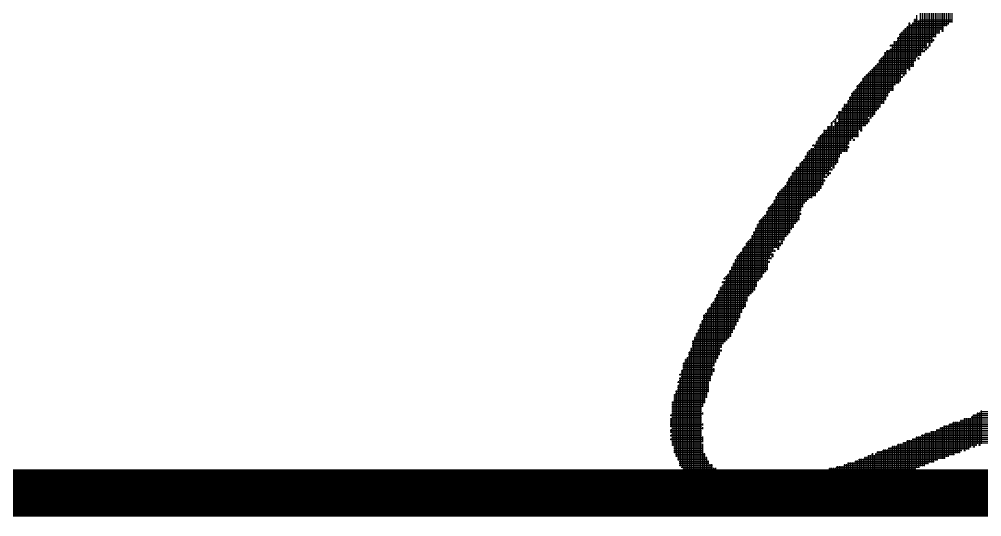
# Model space of a CAD drawing. Header units: feet. Extents: x 0 to 252300, y 0 to 178200.
# Drawn here: x 170392 to 171608, y 7770 to 8398 of the extents above; entities that cross this region are included whole.
import ezdxf
from ezdxf.enums import TextEntityAlignment as Align

# ---------------------------------------------------------------- set-up
doc = ezdxf.new("R2010")
doc.units = ezdxf.units.FT
doc.header["$LTSCALE"] = 3000
doc.header["$MEASUREMENT"] = 0
for name, color, linetype in [('CX-BORD', 3, 'CONTINUOUS'), ('CX-BORD-LIN1', 4, 'CONTINUOUS'), ('CX-BORD-LIN2', 3, 'CONTINUOUS'), ('CX-BORD-TEX2', 7, 'CONTINUOUS'), ('CX-BORD-TEX3', 6, 'CONTINUOUS')]:
    doc.layers.add(name, color=color, linetype=linetype)
doc.styles.add('TB_TEXT', font='')
doc.styles.add('TB_WBTXT', font='')
doc.styles.add('TB_WMTXT', font='')
doc.styles.get('TB_TEXT').set_extended_font_data('DotumChe')
doc.styles.get('TB_WBTXT').set_extended_font_data('Dotum')
doc.styles.get('TB_WMTXT').set_extended_font_data('DotumChe')

# ---------------------------------------------------------------- blocks, each defined once
blk = doc.blocks.new('CXBLKA1')
at = {"layer": 'CX-BORD-LIN1', "const_width": 0.2}
blk.add_lwpolyline([(558, 6), (270, 6)], dxfattribs=at)
at = {"layer": 'CX-BORD-LIN1', "style": 'TB_TEXT'}
for tag, p in [('TR_RCON5', (342.3033, 33)), ('TR_RCON4', (342.3033, 27)), ('TR_RCON3', (342.3033, 21)), ('TR_RCON2', (342.3033, 15)), ('TR_RCON1', (342.3033, 9))]:
    blk.add_attdef(tag, text='', height=3.5, dxfattribs=at).set_placement(p, align=Align.MIDDLE_LEFT)
for tag, height, p in [('TR_DGN5', 3.5, (451.1185, 33)), ('TR_CHK5', 3.5, (491.1185, 33)), ('TR_RDAT5', 3.5, (317.5, 33)), ('TR_APP5', 3.5, (531.1185, 33)), ('TR_RNUM5', 3, (285.1051, 32.6366)), ('TR_DGN4', 3.5, (451.1185, 27)), ('TR_CHK4', 3.5, (491.1185, 27)), ('TR_RDAT4', 3.5, (317.5, 27)), ('TR_APP4', 3.5, (531.1185, 27)), ('TR_RNUM4', 3, (285.1051, 26.6366)), ('TR_DGN3', 3.5, (451.1185, 21)), ('TR_CHK3', 3.5, (491.1185, 21)), ('TR_RDAT3', 3.5, (317.5, 21)), ('TR_APP3', 3.5, (531.1185, 21)), ('TR_RNUM3', 3, (285.1051, 20.6366)), ('TR_DGN2', 3.5, (451.1185, 15)), ('TR_CHK2', 3.5, (491.1185, 15)), ('TR_RDAT2', 3.5, (317.5, 15)), ('TR_APP2', 3.5, (531.1185, 15)), ('TR_RNUM2', 3, (285.1051, 14.6366)), ('TR_DGN1', 3.5, (451.1185, 9)), ('TR_CHK1', 3.5, (491.1185, 9)), ('TR_RDAT1', 3.5, (317.5, 9)), ('TR_APP1', 3.5, (531.1185, 9)), ('TR_RNUM1', 3, (285.1051, 8.6366))]:
    blk.add_attdef(tag, text='', height=height, dxfattribs=at).set_placement(p, align=Align.MIDDLE_CENTER)
at = {"layer": 'CX-BORD-LIN2', "style": 'TB_TEXT'}
blk.add_attdef('TD_VERSION', text='', height=3, rotation=90, dxfattribs=at).set_placement((800.5, 48.0149), align=Align.MIDDLE_CENTER)
at = {"layer": 'CX-BORD-TEX2', "style": 'TB_WMTXT'}
for tag, height, p in [('TB_CNAME', 5, (15.3448, 531.8324)), ('TB_CSCOP', 4, (16.6346, 523.8324))]:
    blk.add_attdef(tag, text='', height=height, dxfattribs=at).set_placement(p, align=Align.BOTTOM_LEFT)
at = {"layer": 'CX-BORD-TEX2', "style": 'TB_WBTXT'}
for tag, height, p in [('TB_MTITIL', 10, (398, 533.3264)), ('TB_STITL', 7, (398, 518.3264))]:
    blk.add_attdef(tag, text='', height=height, dxfattribs=at).set_placement(p, align=Align.MIDDLE_CENTER)
at = {"layer": 'CX-BORD-TEX3', "style": 'TB_TEXT'}
for tag, height, p in [('TD_LNDST', 4.5, (215, 31.5)), ('TD_DSECT', 4.5, (605.5, 31.5)), ('TD_DDIST', 4.5, (654.5, 31.5)), ('TD_DNAME_TOP', 4.5, (755, 27.957)), ('TD_CSECT', 4.5, (605.5, 22.5)), ('TD_CDIST', 4.5, (654.5, 22.5)), ('TD_DNAME_MAIN', 4.5, (755, 21.4731)), ('TD_DNAME_BOT', 3, (755, 15.2489)), ('TD_HSCAL', 4.5, (620.8841, 13.7484)), ('TD_VSCAL', 4.5, (656.8615, 13.7484)), ('TD_CCOMP', 4.5, (215, 13.5927)), ('TD_CSTEP', 4.5, (250.744, 5.125)), ('TD_FIELD', 4.5, (180, 5.125)), ('TD_DWGNO', 4.5, (755, 5.0017)), ('TD_DWGCODE', 4.5, (637, 4.7908))]:
    blk.add_attdef(tag, text='', height=height, dxfattribs=at).set_placement(p, align=Align.MIDDLE_CENTER)
for tag, height, width, p in [('TD_DCOMP', 4.5, 0.95, (215, 22.5875)), ('TD_CNAME', 5, 0.78, (65, 7.5956))]:
    blk.add_attdef(tag, text='', height=height, dxfattribs=dict(at, width=width)).set_placement(p, align=Align.MIDDLE_CENTER)

msp = doc.modelspace()

# ---------------------------------------------------------------- linework, layer by layer
at = {"layer": 'CX-BORD-LIN1'}
for p, q in [((171565.2, 8449.8), (171565.2, 8391.4)), ((171567.5, 8449.8), (171567.5, 8393.8)), ((171569.9, 8454.4), (171569.9, 8393.8)), ((171558.2, 8438.1), (171558.2, 8382.1)), ((171560.5, 8442.8), (171560.5, 8389.1)), ((171562.9, 8445.1), (171562.9, 8389.1)), ((171546.5, 8426.4), (171546.5, 8375.1)), ((171548.9, 8431.1), (171548.9, 8375.1)), ((171551.2, 8433.4), (171551.2, 8379.8)), ((171553.5, 8433.4), (171553.5, 8379.8)), ((171555.9, 8435.8), (171555.9, 8384.4)), ((171534.9, 8414.8), (171534.9, 8361.1)), ((171537.2, 8417.1), (171537.2, 8358.8)), ((171539.5, 8419.4), (171539.5, 8368.1)), ((171541.9, 8421.8), (171541.9, 8363.4)), ((171544.2, 8424.1), (171544.2, 8368.1)), ((171525.5, 8403.1), (171525.5, 8349.4)), ((171530.2, 8407.8), (171530.2, 8351.8)), ((171532.5, 8412.4), (171532.5, 8356.4)), ((171513.9, 8389.1), (171513.9, 8335.4)), ((171515.1, 8392.6), (171517.4, 8392.6)), ((171515.1, 8390.3), (171564, 8390.3)), ((171516.2, 8393.8), (171516.2, 8333.1)), ((171518.6, 8391.4), (171518.6, 8337.8)), ((171519.7, 8392.6), (171566.4, 8392.6)), ((171520.9, 8393.8), (171520.9, 8337.8)), ((171522, 8397.3), (171526.7, 8397.3)), ((171522, 8394.9), (171571, 8394.9)), ((171523.2, 8398.4), (171523.2, 8344.8)), ((171527.9, 8396.1), (171527.9, 8351.8)), ((171529, 8397.3), (171571, 8397.3)), ((171503.4, 8378.6), (171550, 8378.6)), ((171503.4, 8376.3), (171550, 8376.3)), ((171504.6, 8379.8), (171504.6, 8319.1)), ((171505.7, 8380.9), (171554.7, 8380.9)), ((171506.9, 8382.1), (171506.9, 8328.5)), ((171508.1, 8383.3), (171554.7, 8383.3)), ((171509.2, 8384.4), (171509.2, 8326.1)), ((171510.4, 8385.6), (171559.4, 8385.6)), ((171511.6, 8386.8), (171511.6, 8328.5)), ((171512.7, 8387.9), (171559.4, 8387.9)), ((171557, 8383.3), (171559.4, 8383.3)), ((171491.7, 8364.6), (171538.4, 8364.6)), ((171492.9, 8365.8), (171492.9, 8363.4)), ((171495.2, 8365.8), (171495.2, 8307.5)), ((171496.4, 8369.3), (171545.4, 8369.3)), ((171496.4, 8366.9), (171538.4, 8366.9)), ((171497.6, 8370.4), (171497.6, 8314.5)), ((171499.9, 8370.4), (171499.9, 8316.8)), ((171501.1, 8373.9), (171545.4, 8373.9)), ((171501.1, 8371.6), (171547.7, 8371.6)), ((171502.2, 8375.1), (171502.2, 8316.8)), ((171540.7, 8366.9), (171543, 8366.9)), ((171540.7, 8364.6), (171543, 8364.6)), ((171546.5, 8372.8), (171546.5, 8370.4)), ((171483.6, 8351.8), (171483.6, 8291.1)), ((171484.7, 8355.3), (171531.4, 8355.3)), ((171484.7, 8352.9), (171531.4, 8352.9)), ((171485.9, 8356.4), (171485.9, 8295.8)), ((171487.1, 8357.6), (171536, 8357.6)), ((171488.2, 8358.8), (171488.2, 8300.5)), ((171490.6, 8358.8), (171490.6, 8305.1)), ((171491.7, 8359.9), (171533.7, 8359.9)), ((171492.9, 8361.1), (171492.9, 8307.5)), ((171494.1, 8362.3), (171540.7, 8362.3)), ((171534.9, 8358.8), (171534.9, 8356.4)), ((171536, 8359.9), (171538.4, 8359.9)), ((171539.5, 8363.4), (171539.5, 8361.1)), ((171474.2, 8340.1), (171474.2, 8281.8)), ((171475.4, 8341.3), (171522, 8341.3)), ((171476.6, 8342.4), (171476.6, 8284.1)), ((171477.7, 8345.9), (171524.4, 8345.9)), ((171477.7, 8343.6), (171522, 8343.6)), ((171478.9, 8347.1), (171478.9, 8286.5)), ((171480.1, 8348.3), (171524.4, 8348.3)), ((171481.2, 8349.4), (171481.2, 8291.1)), ((171482.4, 8350.6), (171526.7, 8350.6)), ((171526.7, 8348.3), (171529, 8348.3)), ((171527.9, 8349.4), (171527.9, 8347.1)), ((171462.6, 8328.5), (171462.6, 8265.5)), ((171463.7, 8329.6), (171512.7, 8329.6)), ((171464.9, 8330.8), (171464.9, 8274.8)), ((171466.1, 8331.9), (171512.7, 8331.9)), ((171467.2, 8333.1), (171467.2, 8272.5)), ((171468.4, 8334.3), (171512.7, 8334.3)), ((171469.6, 8335.4), (171469.6, 8274.8)), ((171470.7, 8336.6), (171517.4, 8336.6)), ((171471.9, 8337.8), (171471.9, 8277.1)), ((171473.1, 8338.9), (171522, 8338.9)), ((171515.1, 8334.3), (171517.4, 8334.3)), ((171452.1, 8315.6), (171498.7, 8315.6)), ((171453.2, 8316.8), (171453.2, 8258.5)), ((171454.4, 8318), (171503.4, 8318)), ((171455.6, 8319.1), (171455.6, 8256.1)), ((171456.7, 8322.6), (171505.7, 8322.6)), ((171456.7, 8320.3), (171505.7, 8320.3)), ((171457.9, 8323.8), (171457.9, 8263.1)), ((171459.1, 8325), (171508.1, 8325)), ((171460.2, 8326.1), (171460.2, 8263.1)), ((171461.4, 8327.3), (171505.7, 8327.3)), ((171506.9, 8326.1), (171506.9, 8323.8)), ((171508.1, 8327.3), (171510.4, 8327.3)), ((171442.7, 8304), (171489.4, 8304)), ((171443.9, 8305.1), (171443.9, 8246.8)), ((171445.1, 8306.3), (171491.7, 8306.3)), ((171446.2, 8307.5), (171446.2, 8249.1)), ((171447.4, 8308.6), (171496.4, 8308.6)), ((171448.6, 8309.8), (171448.6, 8249.1)), ((171449.7, 8313.3), (171496.4, 8313.3)), ((171449.7, 8311), (171496.4, 8311)), ((171450.9, 8314.5), (171450.9, 8249.1)), ((171434.6, 8291.1), (171434.6, 8230.5)), ((171436.9, 8291.1), (171436.9, 8230.5)), ((171438.1, 8294.6), (171484.7, 8294.6)), ((171438.1, 8292.3), (171484.7, 8292.3)), ((171439.2, 8295.8), (171439.2, 8239.8)), ((171440.4, 8299.3), (171487.1, 8299.3)), ((171440.4, 8297), (171487.1, 8297)), ((171441.6, 8300.5), (171441.6, 8244.5)), ((171442.7, 8301.6), (171489.4, 8301.6)), ((171426.4, 8280.6), (171473.1, 8280.6)), ((171427.6, 8281.8), (171427.6, 8223.5)), ((171429.9, 8281.8), (171429.9, 8228.1)), ((171431.1, 8285.3), (171477.7, 8285.3)), ((171431.1, 8283), (171475.4, 8283)), ((171432.2, 8286.5), (171432.2, 8230.5)), ((171433.4, 8290), (171480.1, 8290)), ((171433.4, 8287.6), (171480.1, 8287.6)), ((171418.2, 8267.8), (171418.2, 8211.8)), ((171419.4, 8269), (171424.1, 8269)), ((171420.6, 8270.1), (171420.6, 8267.8)), ((171421.7, 8271.3), (171424.1, 8271.3)), ((171422.9, 8272.5), (171422.9, 8214.1)), ((171424.1, 8276), (171470.7, 8276)), ((171424.1, 8273.6), (171463.7, 8273.6)), ((171425.2, 8277.1), (171425.2, 8272.5)), ((171425.2, 8267.8), (171425.2, 8216.5)), ((171426.4, 8278.3), (171473.1, 8278.3)), ((171426.4, 8271.3), (171466.1, 8271.3)), ((171426.4, 8269), (171466.1, 8269)), ((171464.9, 8272.5), (171464.9, 8267.8)), ((171466.1, 8273.6), (171468.4, 8273.6)), ((171407.7, 8257.3), (171452.1, 8257.3)), ((171407.7, 8255), (171452.1, 8255)), ((171408.9, 8258.5), (171408.9, 8197.8)), ((171411.2, 8258.5), (171411.2, 8202.5)), ((171412.4, 8262), (171456.7, 8262)), ((171412.4, 8259.6), (171456.7, 8259.6)), ((171413.6, 8263.1), (171413.6, 8200.1)), ((171415.9, 8263.1), (171415.9, 8207.1)), ((171417.1, 8266.6), (171419.4, 8266.6)), ((171417.1, 8264.3), (171419.4, 8264.3)), ((171420.6, 8263.1), (171420.6, 8209.5)), ((171421.7, 8266.6), (171463.7, 8266.6)), ((171421.7, 8264.3), (171461.4, 8264.3)), ((171454.4, 8257.3), (171456.7, 8257.3)), ((171398.4, 8243.3), (171440.4, 8243.3)), ((171399.6, 8244.5), (171399.6, 8179.2)), ((171400.7, 8248), (171445.1, 8248)), ((171400.7, 8245.6), (171442.7, 8245.6)), ((171401.9, 8249.1), (171401.9, 8181.5)), ((171403.1, 8250.3), (171452.1, 8250.3)), ((171404.2, 8251.5), (171404.2, 8183.8)), ((171405.4, 8252.6), (171452.1, 8252.6)), ((171406.6, 8253.8), (171406.6, 8188.5)), ((171445.1, 8245.6), (171447.4, 8245.6)), ((171446.2, 8246.8), (171446.2, 8244.5)), ((171387.9, 8230.5), (171387.9, 8169.8)), ((171389.1, 8231.6), (171438.1, 8231.6)), ((171390.2, 8232.8), (171390.2, 8172.2)), ((171391.4, 8234), (171438.1, 8234)), ((171392.6, 8235.1), (171392.6, 8172.2)), ((171393.7, 8238.6), (171438.1, 8238.6)), ((171394.9, 8239.8), (171394.9, 8237.5)), ((171394.9, 8235.1), (171394.9, 8174.5)), ((171396.1, 8236.3), (171440.4, 8236.3)), ((171397.2, 8239.8), (171397.2, 8174.5)), ((171398.4, 8241), (171440.4, 8241)), ((171439.2, 8237.5), (171439.2, 8235.1)), ((171380.9, 8218.8), (171380.9, 8160.5)), ((171382.1, 8220), (171426.4, 8220)), ((171383.2, 8221.1), (171383.2, 8165.2)), ((171384.4, 8224.6), (171428.7, 8224.6)), ((171384.4, 8222.3), (171426.4, 8222.3)), ((171385.6, 8225.8), (171385.6, 8167.5)), ((171386.7, 8229.3), (171431.1, 8229.3)), ((171386.7, 8227), (171428.7, 8227)), ((171370.4, 8206), (171414.7, 8206)), ((171371.6, 8207.1), (171371.6, 8139.5)), ((171372.8, 8210.6), (171417.1, 8210.6)), ((171372.8, 8208.3), (171419.4, 8208.3)), ((171373.9, 8211.8), (171373.9, 8141.8)), ((171376.2, 8211.8), (171376.2, 8144.2)), ((171377.4, 8215.3), (171424.1, 8215.3)), ((171377.4, 8213), (171421.7, 8213)), ((171378.6, 8216.5), (171378.6, 8155.8)), ((171379.7, 8217.6), (171426.4, 8217.6)), ((171418.2, 8209.5), (171418.2, 8207.1)), ((171419.4, 8210.6), (171421.7, 8210.6)), ((171363.4, 8196.6), (171407.7, 8196.6)), ((171363.4, 8194.3), (171410.1, 8194.3)), ((171364.6, 8197.8), (171364.6, 8127.8)), ((171365.8, 8199), (171412.4, 8199)), ((171366.9, 8200.1), (171366.9, 8132.5)), ((171368.1, 8203.6), (171417.1, 8203.6)), ((171368.1, 8201.3), (171410.1, 8201.3)), ((171369.3, 8204.8), (171369.3, 8134.8)), ((171408.9, 8195.5), (171408.9, 8193.1)), ((171411.2, 8200.1), (171411.2, 8197.8)), ((171412.4, 8201.3), (171414.7, 8201.3)), ((171415.9, 8204.8), (171415.9, 8202.5)), ((171354.1, 8182.7), (171403.1, 8182.7)), ((171355.3, 8183.8), (171355.3, 8113.8)), ((171356.4, 8185), (171405.4, 8185)), ((171357.6, 8186.1), (171357.6, 8118.5)), ((171358.8, 8187.3), (171405.4, 8187.3)), ((171359.9, 8188.5), (171359.9, 8123.2)), ((171361.1, 8192), (171407.7, 8192)), ((171361.1, 8189.6), (171407.7, 8189.6)), ((171362.3, 8193.1), (171362.3, 8125.5)), ((171345.9, 8169.8), (171345.9, 8109.2)), ((171347.1, 8173.3), (171393.7, 8173.3)), ((171347.1, 8171), (171389.1, 8171)), ((171348.3, 8174.5), (171348.3, 8109.2)), ((171349.4, 8178), (171398.4, 8178)), ((171349.4, 8175.7), (171398.4, 8175.7)), ((171350.6, 8179.2), (171350.6, 8106.8)), ((171351.8, 8180.3), (171400.7, 8180.3)), ((171352.9, 8181.5), (171352.9, 8118.5)), ((171337.8, 8159.3), (171379.7, 8159.3)), ((171338.9, 8160.5), (171338.9, 8095.2)), ((171340.1, 8161.7), (171382.1, 8161.7)), ((171341.3, 8162.8), (171341.3, 8099.8)), ((171342.4, 8164), (171382.1, 8164)), ((171343.6, 8165.2), (171343.6, 8104.5)), ((171344.8, 8168.7), (171386.7, 8168.7)), ((171344.8, 8166.3), (171384.4, 8166.3)), ((171328.4, 8145.3), (171377.4, 8145.3)), ((171329.6, 8146.5), (171329.6, 8071.8)), ((171330.8, 8147.7), (171377.4, 8147.7)), ((171331.9, 8148.8), (171331.9, 8076.5)), ((171333.1, 8150), (171377.4, 8150)), ((171334.3, 8151.2), (171334.3, 8078.8)), ((171335.4, 8154.7), (171377.4, 8154.7)), ((171335.4, 8152.3), (171379.7, 8152.3)), ((171336.6, 8155.8), (171336.6, 8081.2)), ((171337.8, 8157), (171379.7, 8157)), ((171378.6, 8153.5), (171378.6, 8151.2)), ((171321.4, 8133.7), (171368.1, 8133.7)), ((171322.6, 8134.8), (171322.6, 8060.2)), ((171323.8, 8138.3), (171370.4, 8138.3)), ((171323.8, 8136), (171370.4, 8136)), ((171324.9, 8139.5), (171324.9, 8067.2)), ((171326.1, 8143), (171375.1, 8143)), ((171326.1, 8140.7), (171372.8, 8140.7)), ((171327.3, 8144.2), (171327.3, 8069.5)), ((171315.6, 8120.8), (171315.6, 8050.8)), ((171316.8, 8124.3), (171361.1, 8124.3)), ((171316.8, 8122), (171358.8, 8122)), ((171317.9, 8125.5), (171317.9, 8053.2)), ((171319.1, 8129), (171365.8, 8129)), ((171319.1, 8126.7), (171363.4, 8126.7)), ((171320.3, 8130.2), (171320.3, 8055.5)), ((171321.4, 8131.3), (171365.8, 8131.3)), ((171306.3, 8109.2), (171306.3, 8032.2)), ((171307.4, 8110.3), (171351.8, 8110.3)), ((171308.6, 8111.5), (171308.6, 8034.5)), ((171309.8, 8115), (171356.4, 8115)), ((171309.8, 8112.7), (171354.1, 8112.7)), ((171310.9, 8116.2), (171310.9, 8041.5)), ((171312.1, 8117.3), (171351.8, 8117.3)), ((171313.3, 8118.5), (171313.3, 8048.5)), ((171314.4, 8119.7), (171358.8, 8119.7)), ((171352.9, 8116.2), (171352.9, 8111.5)), ((171354.1, 8117.3), (171356.4, 8117.3)), ((171298.1, 8098.7), (171340.1, 8098.7)), ((171299.3, 8099.8), (171299.3, 8015.9)), ((171300.4, 8101), (171344.8, 8101)), ((171301.6, 8102.2), (171301.6, 8020.5)), ((171302.8, 8103.3), (171342.4, 8103.3)), ((171303.9, 8104.5), (171303.9, 8027.5)), ((171305.1, 8108), (171344.8, 8108)), ((171305.1, 8105.7), (171347.1, 8105.7)), ((171341.3, 8097.5), (171341.3, 8095.2)), ((171342.4, 8098.7), (171344.8, 8098.7)), ((171343.6, 8102.2), (171343.6, 8097.5)), ((171345.9, 8106.8), (171345.9, 8104.5)), ((171349.4, 8108), (171351.8, 8108)), ((171291.1, 8084.7), (171337.8, 8084.7)), ((171292.3, 8085.8), (171292.3, 8001.9)), ((171293.4, 8089.3), (171337.8, 8089.3)), ((171293.4, 8087), (171337.8, 8087)), ((171294.6, 8090.5), (171294.6, 8006.5)), ((171295.8, 8094), (171337.8, 8094)), ((171295.8, 8091.7), (171340.1, 8091.7)), ((171296.9, 8095.2), (171296.9, 8011.2)), ((171298.1, 8096.3), (171342.4, 8096.3)), ((171338.9, 8092.8), (171338.9, 8090.5)), ((171284.1, 8073), (171330.8, 8073)), ((171285.3, 8074.2), (171285.3, 7992.5)), ((171286.4, 8075.3), (171330.8, 8075.3)), ((171287.6, 8076.5), (171287.6, 7994.9)), ((171288.8, 8080), (171335.4, 8080)), ((171288.8, 8077.7), (171333.1, 8077.7)), ((171289.9, 8081.2), (171289.9, 7997.2)), ((171291.1, 8082.3), (171337.8, 8082.3)), ((171278.3, 8060.2), (171278.3, 7983.2)), ((171279.4, 8066), (171323.8, 8066)), ((171279.4, 8061.3), (171323.8, 8061.3)), ((171280.6, 8067.2), (171280.6, 8064.8)), ((171280.6, 8062.5), (171280.6, 7987.9)), ((171281.8, 8070.7), (171328.4, 8070.7)), ((171281.8, 8063.7), (171323.8, 8063.7)), ((171282.9, 8071.8), (171282.9, 8069.5)), ((171282.9, 8067.2), (171282.9, 7990.2)), ((171284.1, 8068.3), (171326.1, 8068.3)), ((171272.4, 8049.7), (171314.4, 8049.7)), ((171273.6, 8050.8), (171273.6, 7969.2)), ((171274.8, 8054.3), (171319.1, 8054.3)), ((171274.8, 8052), (171316.8, 8052)), ((171275.9, 8055.5), (171275.9, 7973.9)), ((171277.1, 8059), (171321.4, 8059)), ((171277.1, 8056.7), (171321.4, 8056.7)), ((171265.4, 8038), (171309.8, 8038)), ((171265.4, 8035.7), (171309.8, 8035.7)), ((171266.6, 8039.2), (171266.6, 7948.2)), ((171267.8, 8040.3), (171309.8, 8040.3)), ((171268.9, 8041.5), (171268.9, 7959.9)), ((171270.1, 8045), (171312.1, 8045)), ((171270.1, 8042.7), (171312.1, 8042.7)), ((171271.3, 8046.2), (171271.3, 7964.5)), ((171272.4, 8047.3), (171312.1, 8047.3)), ((171256.1, 8024), (171302.8, 8024)), ((171257.3, 8025.2), (171257.3, 7913.2)), ((171258.4, 8026.4), (171302.8, 8026.4)), ((171259.6, 8027.5), (171259.6, 7920.2)), ((171260.8, 8031), (171305.1, 8031)), ((171260.8, 8028.7), (171305.1, 8028.7)), ((171261.9, 8032.2), (171261.9, 7927.2)), ((171263.1, 8033.4), (171307.4, 8033.4)), ((171264.3, 8034.5), (171264.3, 7941.2)), ((171251.4, 8012.4), (171298.1, 8012.4)), ((171252.6, 8013.5), (171252.6, 7810.6)), ((171253.8, 8017), (171300.4, 8017)), ((171253.8, 8014.7), (171298.1, 8014.7)), ((171254.9, 8018.2), (171254.9, 7908.5)), ((171256.1, 8021.7), (171302.8, 8021.7)), ((171256.1, 8019.4), (171300.4, 8019.4)), ((171246.8, 8000.7), (171291.1, 8000.7)), ((171247.9, 8001.9), (171247.9, 7815.2)), ((171249.1, 8005.4), (171293.4, 8005.4)), ((171249.1, 8003), (171293.4, 8003)), ((171250.3, 8006.5), (171250.3, 7812.9)), ((171251.4, 8010), (171295.8, 8010)), ((171251.4, 8007.7), (171295.8, 8007.7)), ((171242.1, 7991.4), (171284.1, 7991.4)), ((171242.1, 7989), (171281.8, 7989)), ((171243.3, 7992.5), (171243.3, 7817.6)), ((171244.4, 7996), (171288.8, 7996)), ((171244.4, 7993.7), (171286.4, 7993.7)), ((171245.6, 7997.2), (171245.6, 7815.2)), ((171246.8, 7998.4), (171291.1, 7998.4)), ((171237.4, 7977.4), (171277.1, 7977.4)), ((171237.4, 7975), (171277.1, 7975)), ((171238.6, 7978.5), (171238.6, 7822.2)), ((171239.8, 7982), (171277.1, 7982)), ((171239.8, 7979.7), (171279.4, 7979.7)), ((171240.9, 7983.2), (171240.9, 7819.9)), ((171242.1, 7986.7), (171279.4, 7986.7)), ((171242.1, 7984.4), (171279.4, 7984.4)), ((171278.3, 7980.9), (171278.3, 7978.5)), ((171230.4, 7963.4), (171270.1, 7963.4)), ((171231.6, 7964.5), (171231.6, 7829.2)), ((171232.8, 7968), (171272.4, 7968)), ((171232.8, 7965.7), (171272.4, 7965.7)), ((171233.9, 7969.2), (171233.9, 7826.9)), ((171235.1, 7970.4), (171274.8, 7970.4)), ((171236.3, 7971.5), (171236.3, 7822.2)), ((171237.4, 7972.7), (171274.8, 7972.7)), ((171228.1, 7954), (171270.1, 7954)), ((171228.1, 7951.7), (171267.8, 7951.7)), ((171229.3, 7955.2), (171229.3, 7831.6)), ((171230.4, 7961), (171270.1, 7961)), ((171230.4, 7958.7), (171267.8, 7958.7)), ((171230.4, 7956.4), (171270.1, 7956.4)), ((171268.9, 7957.5), (171268.9, 7952.9)), ((171223.5, 7940), (171263.1, 7940)), ((171224.6, 7941.2), (171224.6, 7938.9)), ((171225.8, 7949.4), (171267.8, 7949.4)), ((171225.8, 7944.7), (171265.4, 7944.7)), ((171225.8, 7942.4), (171265.4, 7942.4)), ((171227, 7950.5), (171227, 7948.2)), ((171227, 7945.9), (171227, 7833.9)), ((171228.1, 7947), (171265.4, 7947)), ((171221.1, 7928.4), (171263.1, 7928.4)), ((171222.3, 7929.5), (171222.3, 7845.6)), ((171223.5, 7935.4), (171263.1, 7935.4)), ((171223.5, 7933), (171263.1, 7933)), ((171223.5, 7930.7), (171263.1, 7930.7)), ((171224.6, 7936.5), (171224.6, 7840.9)), ((171225.8, 7937.7), (171263.1, 7937.7)), ((171216.5, 7914.4), (171258.4, 7914.4)), ((171217.6, 7915.5), (171217.6, 7859.6)), ((171218.8, 7923.7), (171260.8, 7923.7)), ((171218.8, 7921.4), (171260.8, 7921.4)), ((171218.8, 7919), (171258.4, 7919)), ((171218.8, 7916.7), (171258.4, 7916.7)), ((171220, 7924.9), (171220, 7850.2)), ((171221.1, 7926), (171260.8, 7926)), ((171216.5, 7912), (171256.1, 7912)), ((171216.5, 7909.7), (171256.1, 7909.7)), ((171216.5, 7907.4), (171253.8, 7907.4)), ((171216.5, 7905), (171253.8, 7905)), ((171216.5, 7902.7), (171253.8, 7902.7)), ((171606, 7902.7), (171699.3, 7902.7)), ((171607.2, 7903.9), (171607.2, 7861.9)), ((171214.1, 7898), (171253.8, 7898)), ((171214.1, 7893.4), (171253.8, 7893.4)), ((171214.1, 7891.1), (171253.8, 7891.1)), ((171215.3, 7899.2), (171215.3, 7896.9)), ((171215.3, 7894.5), (171215.3, 7882.9)), ((171216.5, 7900.4), (171256.1, 7900.4)), ((171216.5, 7895.7), (171253.8, 7895.7)), ((171254.9, 7901.5), (171254.9, 7899.2)), ((171572.2, 7889.9), (171572.2, 7847.9)), ((171574.5, 7889.9), (171574.5, 7850.2)), ((171576.9, 7889.9), (171576.9, 7850.2)), ((171579.2, 7889.9), (171579.2, 7850.2)), ((171580.4, 7891.1), (171678.3, 7891.1)), ((171581.5, 7892.2), (171581.5, 7852.6)), ((171583.9, 7892.2), (171583.9, 7854.9)), ((171585, 7893.4), (171680.7, 7893.4)), ((171586.2, 7894.5), (171586.2, 7852.6)), ((171588.5, 7894.5), (171588.5, 7854.9)), ((171590.9, 7894.5), (171590.9, 7854.9)), ((171593.2, 7894.5), (171593.2, 7857.2)), ((171594.4, 7895.7), (171685.3, 7895.7)), ((171595.5, 7896.9), (171595.5, 7859.6)), ((171596.7, 7898), (171690, 7898)), ((171597.9, 7899.2), (171597.9, 7857.2)), ((171600.2, 7899.2), (171600.2, 7859.6)), ((171601.4, 7900.4), (171694.7, 7900.4)), ((171602.5, 7901.5), (171602.5, 7861.9)), ((171604.9, 7901.5), (171604.9, 7859.6)), ((171214.1, 7888.7), (171253.8, 7888.7)), ((171214.1, 7886.4), (171256.1, 7886.4)), ((171214.1, 7884.1), (171253.8, 7884.1)), ((171214.1, 7879.4), (171253.8, 7879.4)), ((171215.3, 7880.6), (171215.3, 7875.9)), ((171216.5, 7881.7), (171256.1, 7881.7)), ((171254.9, 7887.6), (171254.9, 7885.2)), ((171254.9, 7882.9), (171254.9, 7880.6)), ((171544.2, 7878.2), (171544.2, 7838.6)), ((171546.5, 7878.2), (171546.5, 7838.6)), ((171548.9, 7878.2), (171548.9, 7840.9)), ((171550, 7879.4), (171645.7, 7879.4)), ((171551.2, 7880.6), (171551.2, 7840.9)), ((171553.5, 7880.6), (171553.5, 7843.2)), ((171554.7, 7881.7), (171652.7, 7881.7)), ((171555.9, 7882.9), (171555.9, 7843.2)), ((171558.2, 7882.9), (171558.2, 7843.2)), ((171559.4, 7884.1), (171657.4, 7884.1)), ((171560.5, 7885.2), (171560.5, 7843.2)), ((171562.9, 7885.2), (171562.9, 7845.6)), ((171565.2, 7885.2), (171565.2, 7845.6)), ((171566.4, 7886.4), (171669, 7886.4)), ((171567.5, 7887.6), (171567.5, 7847.9)), ((171569.9, 7887.6), (171569.9, 7847.9)), ((171571, 7888.7), (171673.7, 7888.7)), ((171214.1, 7877.1), (171253.8, 7877.1)), ((171214.1, 7872.4), (171253.8, 7872.4)), ((171214.1, 7867.7), (171256.1, 7867.7)), ((171215.3, 7873.6), (171215.3, 7871.2)), ((171215.3, 7868.9), (171215.3, 7866.6)), ((171216.5, 7874.7), (171253.8, 7874.7)), ((171216.5, 7870.1), (171256.1, 7870.1)), ((171254.9, 7871.2), (171254.9, 7864.2)), ((171513.9, 7866.6), (171513.9, 7824.6)), ((171516.2, 7866.6), (171516.2, 7826.9)), ((171518.6, 7866.6), (171518.6, 7826.9)), ((171519.7, 7867.7), (171627, 7867.7)), ((171520.9, 7868.9), (171520.9, 7829.2)), ((171523.2, 7868.9), (171523.2, 7829.2)), ((171524.4, 7870.1), (171634, 7870.1)), ((171525.5, 7871.2), (171525.5, 7831.6)), ((171527.9, 7871.2), (171527.9, 7831.6)), ((171530.2, 7871.2), (171530.2, 7833.9)), ((171531.4, 7872.4), (171638.7, 7872.4)), ((171532.5, 7873.6), (171532.5, 7833.9)), ((171534.9, 7873.6), (171534.9, 7833.9)), ((171536, 7874.7), (171641, 7874.7)), ((171537.2, 7875.9), (171537.2, 7836.2)), ((171539.5, 7875.9), (171539.5, 7836.2)), ((171541.9, 7875.9), (171541.9, 7838.6)), ((171543, 7877.1), (171643.4, 7877.1)), ((171216.5, 7865.4), (171256.1, 7865.4)), ((171216.5, 7863.1), (171253.8, 7863.1)), ((171216.5, 7860.7), (171256.1, 7860.7)), ((171218.8, 7858.4), (171256.1, 7858.4)), ((171218.8, 7856.1), (171256.1, 7856.1)), ((171218.8, 7853.7), (171256.1, 7853.7)), ((171254.9, 7861.9), (171254.9, 7808.2)), ((171482.4, 7853.7), (171582.7, 7853.7)), ((171483.6, 7854.9), (171483.6, 7810.6)), ((171485.9, 7854.9), (171485.9, 7812.9)), ((171488.2, 7854.9), (171488.2, 7817.6)), ((171489.4, 7856.1), (171592, 7856.1)), ((171490.6, 7857.2), (171490.6, 7815.2)), ((171492.9, 7857.2), (171492.9, 7815.2)), ((171494.1, 7858.4), (171594.4, 7858.4)), ((171495.2, 7859.6), (171495.2, 7817.6)), ((171497.6, 7859.6), (171497.6, 7819.9)), ((171499.9, 7859.6), (171499.9, 7819.9)), ((171501.1, 7860.7), (171601.4, 7860.7)), ((171502.2, 7861.9), (171502.2, 7822.2)), ((171504.6, 7861.9), (171504.6, 7822.2)), ((171506.9, 7861.9), (171506.9, 7824.6)), ((171508.1, 7863.1), (171617.7, 7863.1)), ((171509.2, 7864.2), (171509.2, 7824.6)), ((171511.6, 7864.2), (171511.6, 7824.6)), ((171512.7, 7865.4), (171622.4, 7865.4)), ((171585, 7853.7), (171587.4, 7853.7)), ((171596.7, 7858.4), (171599, 7858.4)), ((171603.7, 7860.7), (171606, 7860.7)), ((171218.8, 7851.4), (171256.1, 7851.4)), ((171221.1, 7849.1), (171258.4, 7849.1)), ((171221.1, 7846.7), (171258.4, 7846.7)), ((171223.5, 7844.4), (171260.8, 7844.4)), ((171223.5, 7842.1), (171260.8, 7842.1)), ((171257.3, 7850.2), (171257.3, 7805.9)), ((171259.6, 7845.6), (171259.6, 7803.6)), ((171452.1, 7842.1), (171552.4, 7842.1)), ((171453.2, 7843.2), (171453.2, 7803.6)), ((171455.6, 7843.2), (171455.6, 7803.6)), ((171457.9, 7843.2), (171457.9, 7805.9)), ((171459.1, 7844.4), (171561.7, 7844.4)), ((171460.2, 7845.6), (171460.2, 7805.9)), ((171462.6, 7845.6), (171462.6, 7808.2)), ((171463.7, 7846.7), (171566.4, 7846.7)), ((171464.9, 7847.9), (171464.9, 7808.2)), ((171467.2, 7847.9), (171467.2, 7810.6)), ((171468.4, 7849.1), (171470.7, 7849.1)), ((171469.6, 7850.2), (171469.6, 7808.2)), ((171471.9, 7847.9), (171471.9, 7810.6)), ((171473.1, 7849.1), (171573.4, 7849.1)), ((171474.2, 7850.2), (171474.2, 7810.6)), ((171475.4, 7851.4), (171580.4, 7851.4)), ((171476.6, 7852.6), (171476.6, 7810.6)), ((171478.9, 7852.6), (171478.9, 7810.6)), ((171481.2, 7852.6), (171481.2, 7810.6)), ((171225.8, 7839.7), (171263.1, 7839.7)), ((171225.8, 7837.4), (171263.1, 7837.4)), ((171225.8, 7835.1), (171267.8, 7835.1)), ((171228.1, 7832.7), (171267.8, 7832.7)), ((171230.4, 7830.4), (171272.4, 7830.4)), ((171261.9, 7840.9), (171261.9, 7803.6)), ((171264.3, 7836.2), (171264.3, 7803.6)), ((171266.6, 7836.2), (171266.6, 7801.2)), ((171268.9, 7831.6), (171268.9, 7798.9)), ((171271.3, 7831.6), (171271.3, 7798.9)), ((171408.9, 7829.2), (171408.9, 7791.9)), ((171411.2, 7829.2), (171411.2, 7794.2)), ((171413.6, 7829.2), (171413.6, 7794.2)), ((171414.7, 7830.4), (171524.4, 7830.4)), ((171415.9, 7831.6), (171415.9, 7794.2)), ((171418.2, 7831.6), (171418.2, 7794.2)), ((171420.6, 7831.6), (171420.6, 7794.2)), ((171422.9, 7831.6), (171422.9, 7796.6)), ((171424.1, 7832.7), (171529, 7832.7)), ((171425.2, 7833.9), (171425.2, 7796.6)), ((171427.6, 7833.9), (171427.6, 7796.6)), ((171429.9, 7833.9), (171429.9, 7798.9)), ((171432.2, 7833.9), (171432.2, 7796.6)), ((171433.4, 7835.1), (171536, 7835.1)), ((171434.6, 7836.2), (171434.6, 7798.9)), ((171436.9, 7836.2), (171436.9, 7798.9)), ((171438.1, 7837.4), (171540.7, 7837.4)), ((171439.2, 7838.6), (171439.2, 7798.9)), ((171441.6, 7838.6), (171441.6, 7801.2)), ((171443.9, 7838.6), (171443.9, 7801.2)), ((171446.2, 7838.6), (171446.2, 7801.2)), ((171447.4, 7839.7), (171547.7, 7839.7)), ((171448.6, 7840.9), (171448.6, 7801.2)), ((171450.9, 7840.9), (171450.9, 7801.2)), ((171232.8, 7828.1), (171272.4, 7828.1)), ((171235.1, 7825.7), (171279.4, 7825.7)), ((171235.1, 7823.4), (171281.8, 7823.4)), ((171239.8, 7821.1), (171291.1, 7821.1)), ((171242.1, 7818.7), (171300.4, 7818.7)), ((171273.6, 7826.9), (171273.6, 7798.9)), ((171275.9, 7826.9), (171275.9, 7796.6)), ((171278.3, 7826.9), (171278.3, 7794.2)), ((171280.6, 7824.6), (171280.6, 7794.2)), ((171282.9, 7822.2), (171282.9, 7794.2)), ((171285.3, 7822.2), (171285.3, 7791.9)), ((171287.6, 7822.2), (171287.6, 7791.9)), ((171289.9, 7822.2), (171289.9, 7789.6)), ((171292.3, 7819.9), (171292.3, 7791.9)), ((171294.6, 7819.9), (171294.6, 7789.6)), ((171296.9, 7819.9), (171296.9, 7789.6)), ((171299.3, 7819.9), (171299.3, 7789.6)), ((171301.6, 7817.6), (171301.6, 7789.6)), ((171303.9, 7817.6), (171303.9, 7787.2)), ((171306.3, 7817.6), (171306.3, 7787.2)), ((171308.6, 7817.6), (171308.6, 7787.2)), ((171310.9, 7817.6), (171310.9, 7787.2)), ((171313.3, 7817.6), (171313.3, 7787.2)), ((171317.9, 7817.6), (171317.9, 7784.9)), ((171331.9, 7817.6), (171331.9, 7784.9)), ((171345.9, 7817.6), (171345.9, 7784.9)), ((171350.6, 7817.6), (171350.6, 7784.9)), ((171352.9, 7817.6), (171352.9, 7784.9)), ((171355.3, 7817.6), (171355.3, 7782.6)), ((171357.6, 7817.6), (171357.6, 7784.9)), ((171359.9, 7817.6), (171359.9, 7784.9)), ((171361.1, 7818.7), (171363.4, 7818.7)), ((171362.3, 7819.9), (171362.3, 7784.9)), ((171364.6, 7817.6), (171364.6, 7784.9)), ((171365.8, 7818.7), (171368.1, 7818.7)), ((171366.9, 7819.9), (171366.9, 7784.9)), ((171369.3, 7817.6), (171369.3, 7784.9)), ((171370.4, 7818.7), (171496.4, 7818.7)), ((171371.6, 7819.9), (171371.6, 7784.9)), ((171373.9, 7819.9), (171373.9, 7784.9)), ((171375.1, 7821.1), (171377.4, 7821.1)), ((171376.2, 7822.2), (171376.2, 7784.9)), ((171378.6, 7819.9), (171378.6, 7784.9)), ((171379.7, 7821.1), (171501.1, 7821.1)), ((171380.9, 7822.2), (171380.9, 7787.2)), ((171383.2, 7822.2), (171383.2, 7784.9)), ((171385.6, 7822.2), (171385.6, 7787.2)), ((171386.7, 7823.4), (171505.7, 7823.4)), ((171387.9, 7824.6), (171387.9, 7787.2)), ((171390.2, 7824.6), (171390.2, 7787.2)), ((171392.6, 7824.6), (171392.6, 7787.2)), ((171394.9, 7824.6), (171394.9, 7789.6)), ((171396.1, 7825.7), (171515.1, 7825.7)), ((171397.2, 7826.9), (171397.2, 7789.6)), ((171399.6, 7826.9), (171399.6, 7789.6)), ((171401.9, 7826.9), (171401.9, 7789.6)), ((171404.2, 7826.9), (171404.2, 7791.9)), ((171406.6, 7826.9), (171406.6, 7791.9)), ((171407.7, 7828.1), (171519.7, 7828.1)), ((171244.4, 7816.4), (171314.4, 7816.4)), ((171249.1, 7814.1), (171489.4, 7814.1)), ((171251.4, 7811.7), (171484.7, 7811.7)), ((171253.8, 7809.4), (171466.1, 7809.4)), ((171256.1, 7807.1), (171461.4, 7807.1)), ((171258.4, 7804.7), (171456.7, 7804.7)), ((171315.6, 7815.2), (171315.6, 7787.2)), ((171316.8, 7816.4), (171319.1, 7816.4)), ((171320.3, 7815.2), (171320.3, 7784.9)), ((171322.6, 7815.2), (171322.6, 7784.9)), ((171324.9, 7815.2), (171324.9, 7782.6)), ((171327.3, 7815.2), (171327.3, 7784.9)), ((171329.6, 7815.2), (171329.6, 7784.9)), ((171330.8, 7816.4), (171333.1, 7816.4)), ((171334.3, 7815.2), (171334.3, 7782.6)), ((171336.6, 7815.2), (171336.6, 7782.6)), ((171338.9, 7815.2), (171338.9, 7782.6)), ((171341.3, 7815.2), (171341.3, 7784.9)), ((171343.6, 7815.2), (171343.6, 7782.6)), ((171344.8, 7816.4), (171347.1, 7816.4)), ((171348.3, 7815.2), (171348.3, 7782.6)), ((171349.4, 7816.4), (171487.1, 7816.4)), ((171468.4, 7809.4), (171470.7, 7809.4)), ((171488.2, 7815.2), (171488.2, 7812.9)), ((171489.4, 7816.4), (171494.1, 7816.4)), ((171265.4, 7802.4), (171452.1, 7802.4)), ((171267.8, 7800.1), (171440.4, 7800.1)), ((171274.8, 7797.7), (171428.7, 7797.7)), ((171277.1, 7795.4), (171421.7, 7795.4)), ((171284.1, 7793.1), (171410.1, 7793.1)), ((171431.1, 7797.7), (171433.4, 7797.7)), ((171288.8, 7790.7), (171291.1, 7790.7)), ((171293.4, 7790.7), (171403.1, 7790.7)), ((171302.8, 7788.4), (171393.7, 7788.4)), ((171316.8, 7786.1), (171379.7, 7786.1)), ((171323.8, 7783.7), (171326.1, 7783.7)), ((171333.1, 7783.7), (171340.1, 7783.7)), ((171342.4, 7783.7), (171344.8, 7783.7)), ((171347.1, 7783.7), (171349.4, 7783.7)), ((171354.1, 7783.7), (171356.4, 7783.7)), ((171382.1, 7786.1), (171384.4, 7786.1))]:
    msp.add_line(p, q, dxfattribs=at)

# ---------------------------------------------------------------- block references
at = {"layer": 'CX-BORD', "xscale": 300, "yscale": 300, "zscale": 300}
msp.add_blockref('CXBLKA1', (7500, 6000), dxfattribs=at)

doc.saveas('drawing.dxf')
